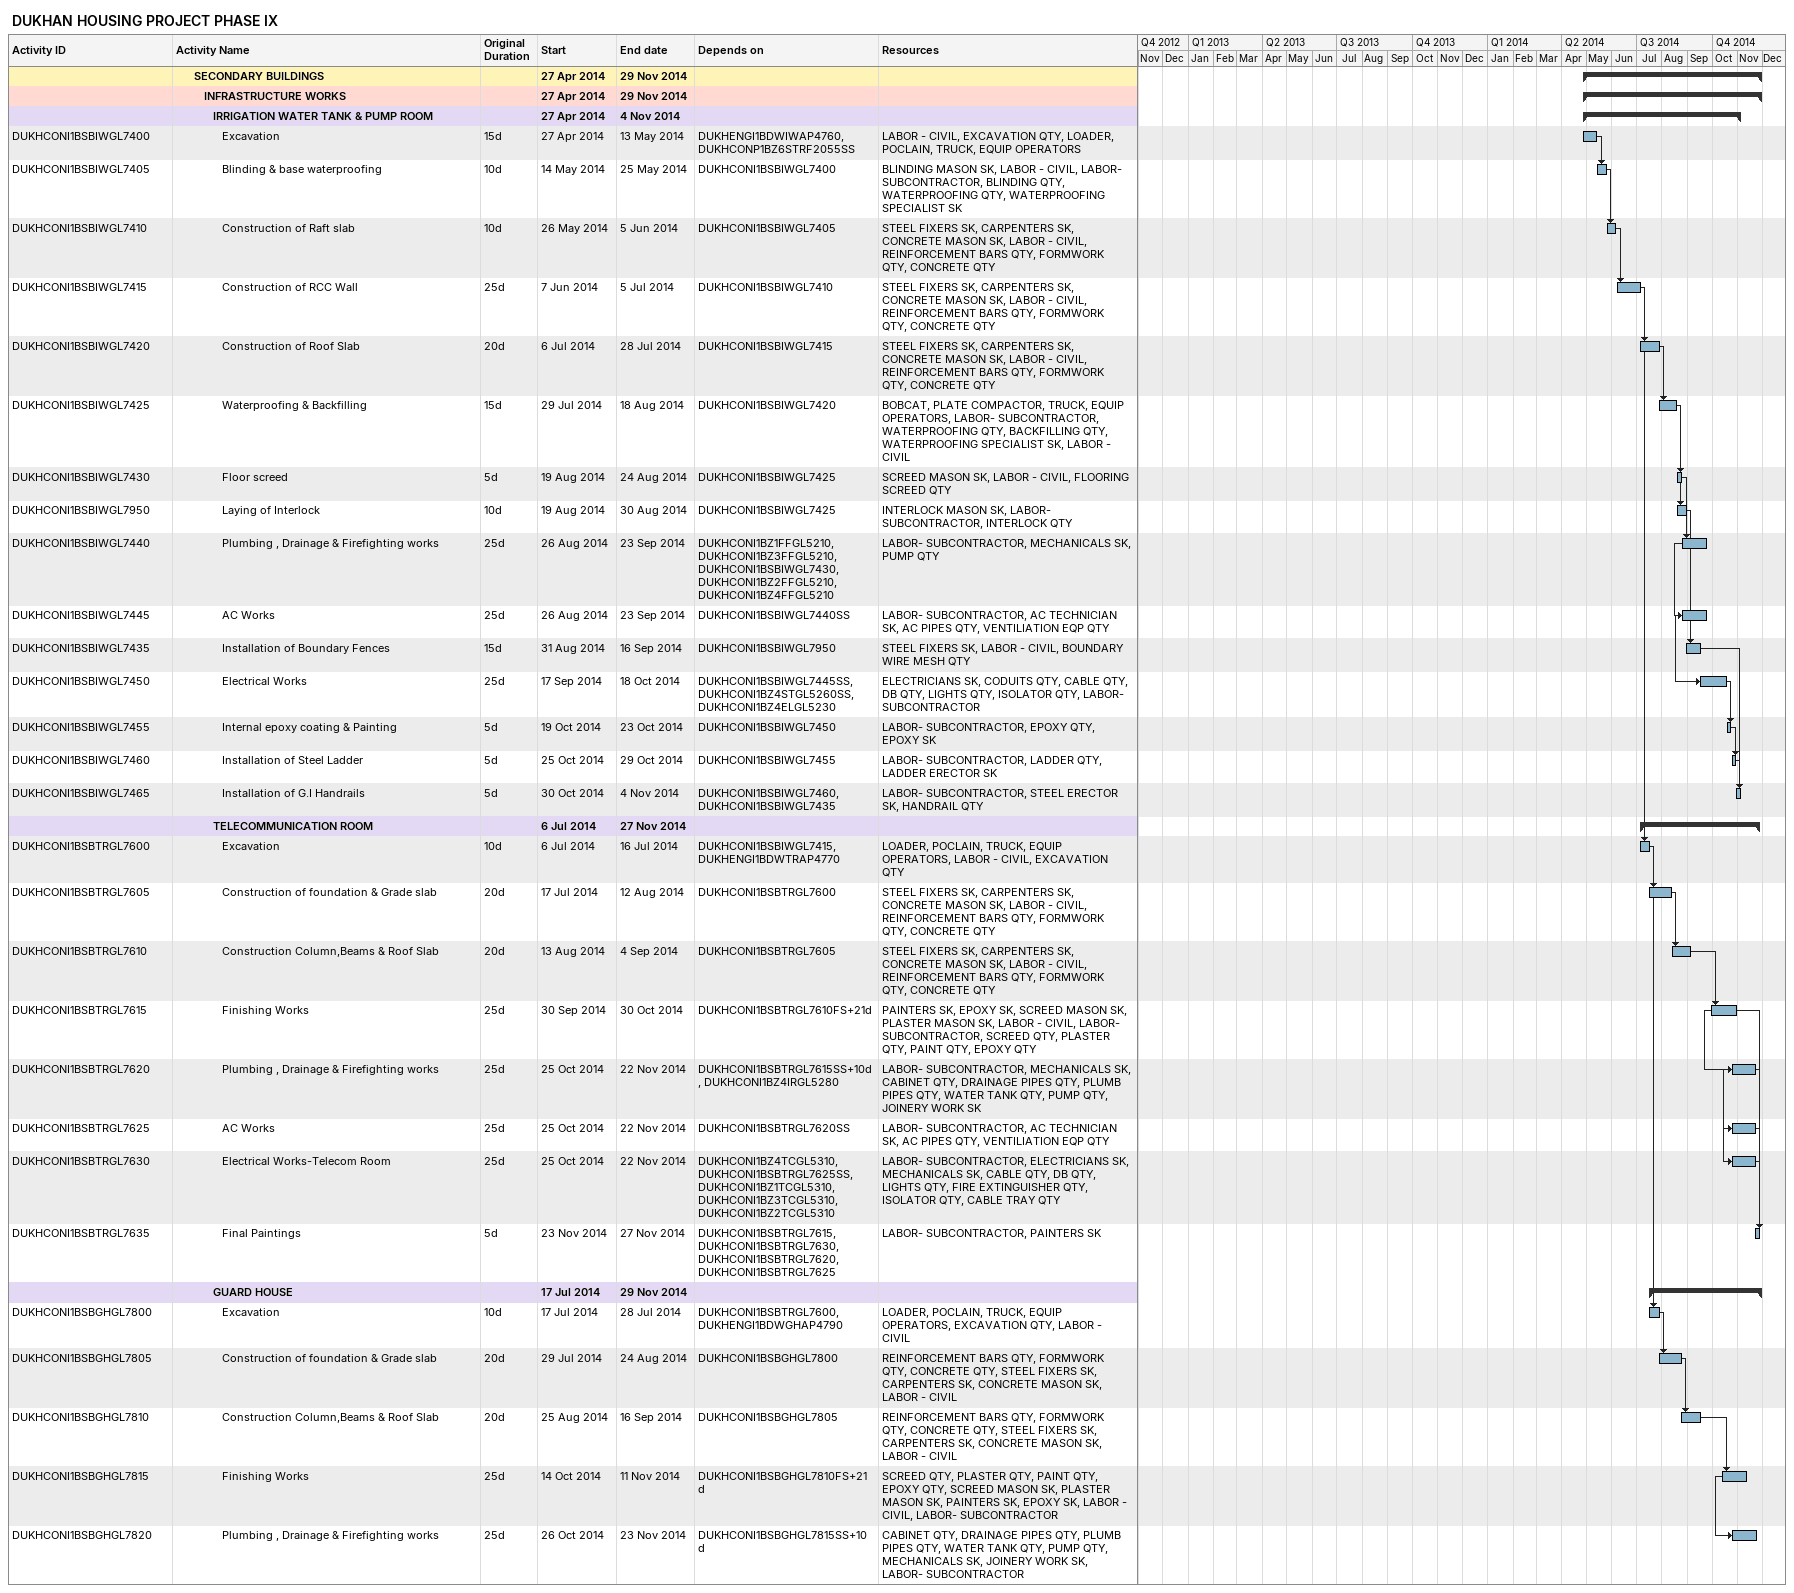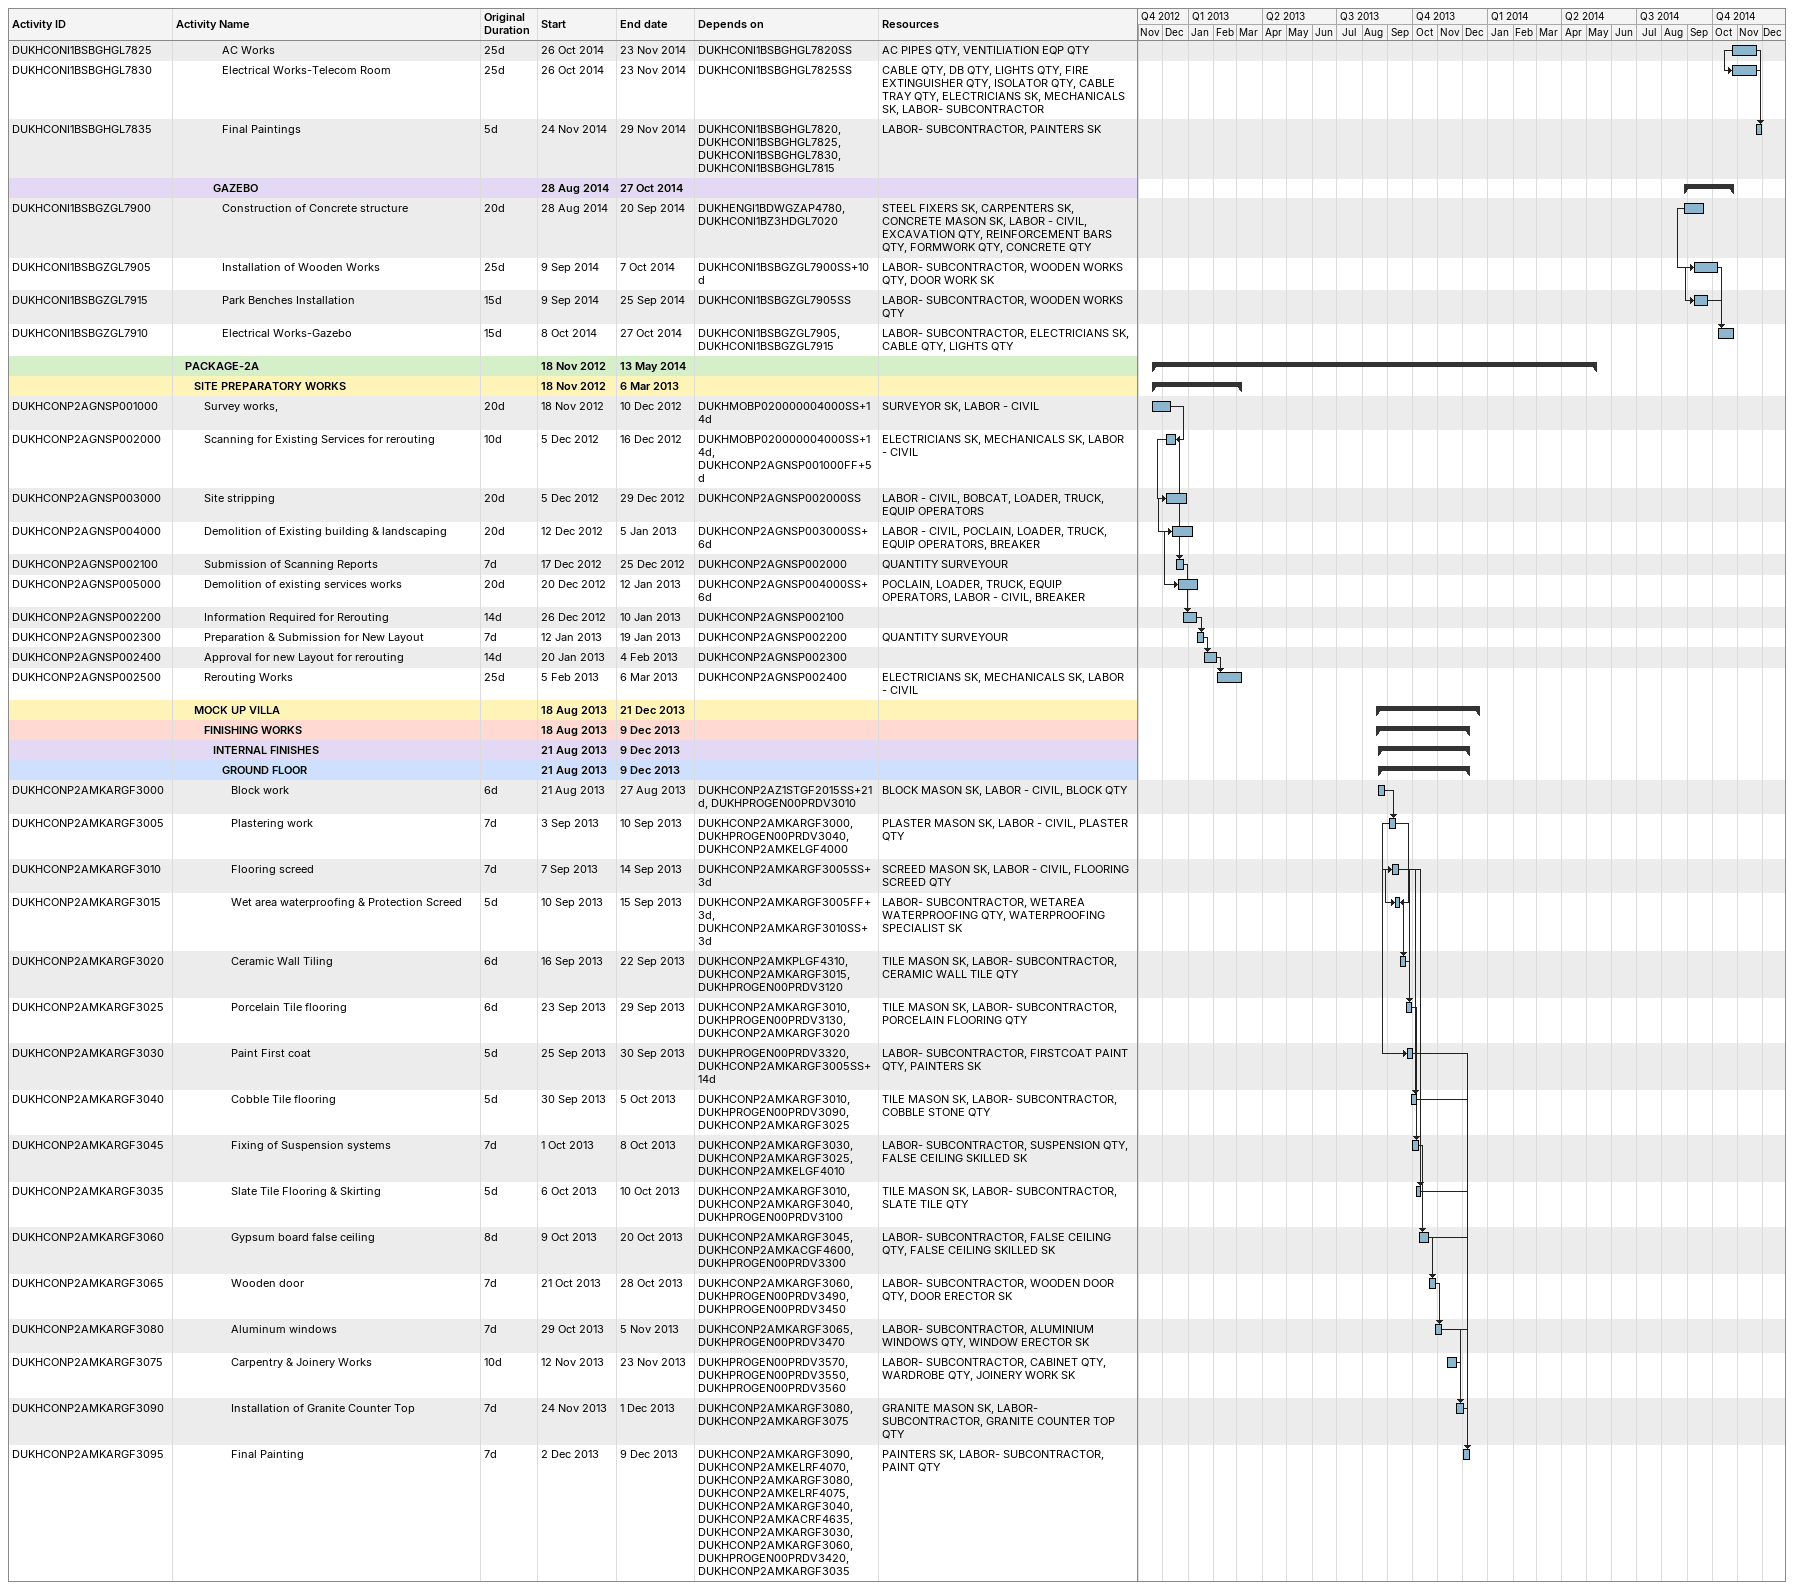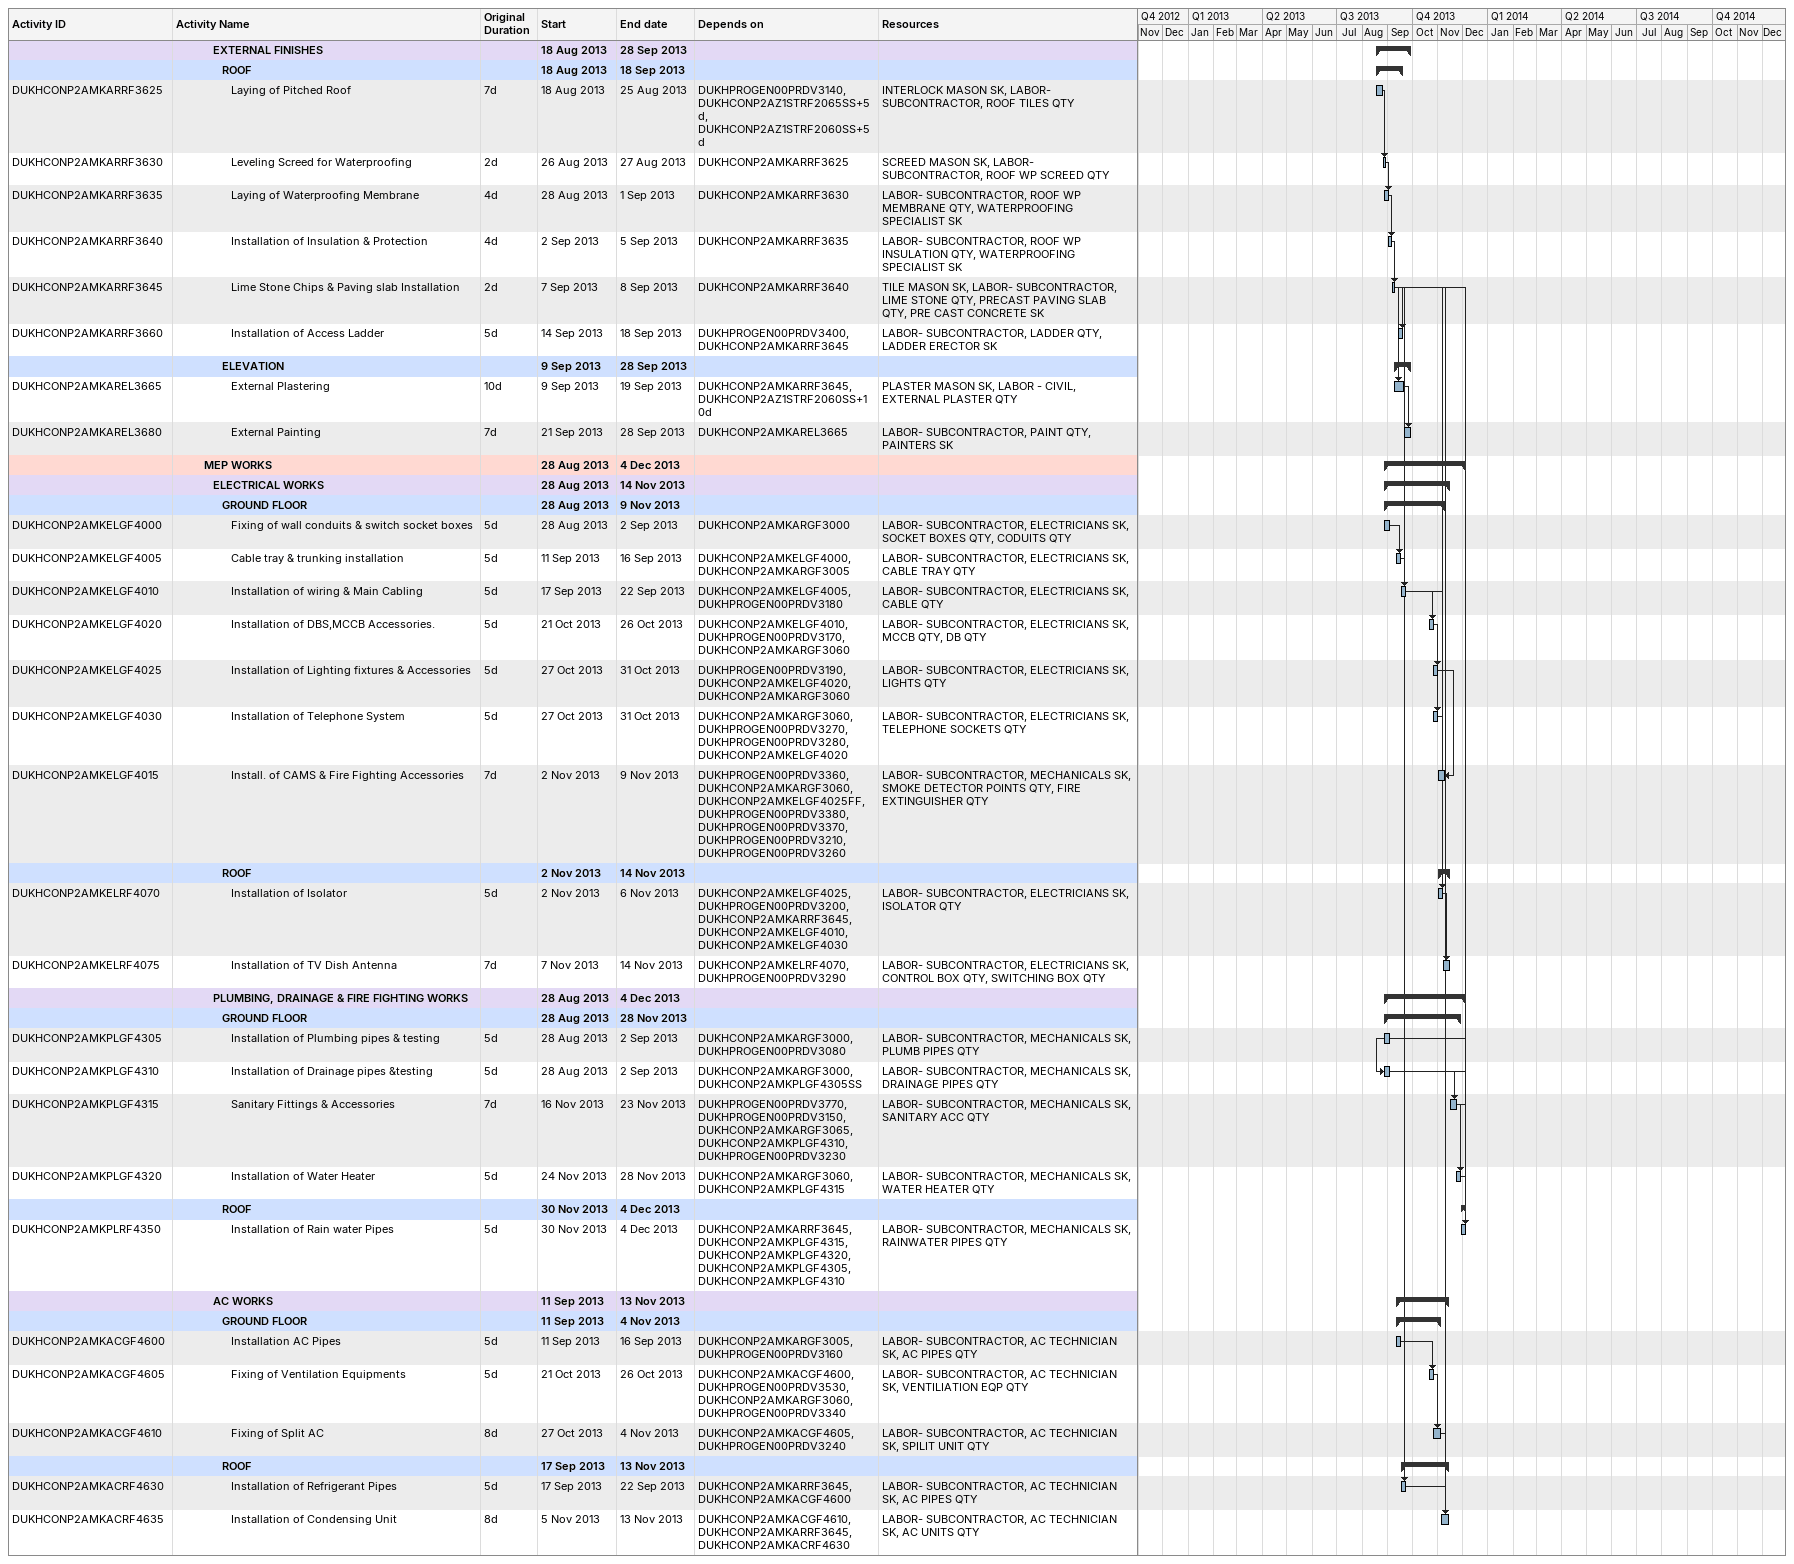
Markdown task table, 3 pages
DUKHAN HOUSING PROJECT PHASE IX

| ID | Level | Task | Original duration | Start | Finish | Predecessors | Resources |
|---|---|---|---|---|---|---|---|
|  | 3 | **SECONDARY BUILDINGS** |  | 2014-04-27 | 2014-11-29 |  |  |
|  | 4 | **INFRASTRUCTURE WORKS** |  | 2014-04-27 | 2014-11-29 |  |  |
|  | 5 | **IRRIGATION WATER TANK & PUMP ROOM** |  | 2014-04-27 | 2014-11-04 |  |  |
| DUKHCONI1BSBIWGL7400 | 6 | Excavation | 15d | 2014-04-27 | 2014-05-13 | DUKHENGI1BDWIWAP4760, DUKHCONP1BZ6STRF2055SS | LABOR - CIVIL, EXCAVATION QTY, LOADER, POCLAIN, TRUCK, EQUIP OPERATORS |
| DUKHCONI1BSBIWGL7405 | 6 | Blinding & base waterproofing | 10d | 2014-05-14 | 2014-05-25 | DUKHCONI1BSBIWGL7400 | BLINDING MASON SK, LABOR - CIVIL, LABOR- SUBCONTRACTOR, BLINDING QTY, WATERPROOFING QTY, WATERPROOFING SPECIALIST SK |
| DUKHCONI1BSBIWGL7410 | 6 | Construction of Raft slab | 10d | 2014-05-26 | 2014-06-05 | DUKHCONI1BSBIWGL7405 | STEEL FIXERS SK, CARPENTERS SK, CONCRETE MASON SK, LABOR - CIVIL, REINFORCEMENT BARS QTY, FORMWORK QTY, CONCRETE QTY |
| DUKHCONI1BSBIWGL7415 | 6 | Construction of RCC Wall | 25d | 2014-06-07 | 2014-07-05 | DUKHCONI1BSBIWGL7410 | STEEL FIXERS SK, CARPENTERS SK, CONCRETE MASON SK, LABOR - CIVIL, REINFORCEMENT BARS QTY, FORMWORK QTY, CONCRETE QTY |
| DUKHCONI1BSBIWGL7420 | 6 | Construction of Roof Slab | 20d | 2014-07-06 | 2014-07-28 | DUKHCONI1BSBIWGL7415 | STEEL FIXERS SK, CARPENTERS SK, CONCRETE MASON SK, LABOR - CIVIL, REINFORCEMENT BARS QTY, FORMWORK QTY, CONCRETE QTY |
| DUKHCONI1BSBIWGL7425 | 6 | Waterproofing & Backfilling | 15d | 2014-07-29 | 2014-08-18 | DUKHCONI1BSBIWGL7420 | BOBCAT, PLATE COMPACTOR, TRUCK, EQUIP OPERATORS, LABOR- SUBCONTRACTOR, WATERPROOFING QTY, BACKFILLING QTY, WATERPROOFING SPECIALIST SK, LABOR - CIVIL |
| DUKHCONI1BSBIWGL7430 | 6 | Floor screed | 5d | 2014-08-19 | 2014-08-24 | DUKHCONI1BSBIWGL7425 | SCREED MASON SK, LABOR - CIVIL, FLOORING SCREED QTY |
| DUKHCONI1BSBIWGL7950 | 6 | Laying of Interlock | 10d | 2014-08-19 | 2014-08-30 | DUKHCONI1BSBIWGL7425 | INTERLOCK MASON SK, LABOR- SUBCONTRACTOR, INTERLOCK QTY |
| DUKHCONI1BSBIWGL7440 | 6 | Plumbing , Drainage & Firefighting works | 25d | 2014-08-26 | 2014-09-23 | DUKHCONI1BZ1FFGL5210, DUKHCONI1BZ3FFGL5210, DUKHCONI1BSBIWGL7430, DUKHCONI1BZ2FFGL5210, DUKHCONI1BZ4FFGL5210 | LABOR- SUBCONTRACTOR, MECHANICALS SK, PUMP QTY |
| DUKHCONI1BSBIWGL7445 | 6 | AC Works | 25d | 2014-08-26 | 2014-09-23 | DUKHCONI1BSBIWGL7440SS | LABOR- SUBCONTRACTOR, AC TECHNICIAN SK, AC PIPES QTY, VENTILIATION EQP QTY |
| DUKHCONI1BSBIWGL7435 | 6 | Installation of Boundary Fences | 15d | 2014-08-31 | 2014-09-16 | DUKHCONI1BSBIWGL7950 | STEEL FIXERS SK, LABOR - CIVIL, BOUNDARY WIRE MESH QTY |
| DUKHCONI1BSBIWGL7450 | 6 | Electrical Works | 25d | 2014-09-17 | 2014-10-18 | DUKHCONI1BSBIWGL7445SS, DUKHCONI1BZ4STGL5260SS, DUKHCONI1BZ4ELGL5230 | ELECTRICIANS SK, CODUITS QTY, CABLE QTY, DB QTY, LIGHTS QTY, ISOLATOR QTY, LABOR- SUBCONTRACTOR |
| DUKHCONI1BSBIWGL7455 | 6 | Internal epoxy coating & Painting | 5d | 2014-10-19 | 2014-10-23 | DUKHCONI1BSBIWGL7450 | LABOR- SUBCONTRACTOR, EPOXY QTY, EPOXY SK |
| DUKHCONI1BSBIWGL7460 | 6 | Installation of Steel Ladder | 5d | 2014-10-25 | 2014-10-29 | DUKHCONI1BSBIWGL7455 | LABOR- SUBCONTRACTOR, LADDER QTY, LADDER ERECTOR SK |
| DUKHCONI1BSBIWGL7465 | 6 | Installation of G.I Handrails | 5d | 2014-10-30 | 2014-11-04 | DUKHCONI1BSBIWGL7460, DUKHCONI1BSBIWGL7435 | LABOR- SUBCONTRACTOR, STEEL ERECTOR SK, HANDRAIL QTY |
|  | 5 | **TELECOMMUNICATION ROOM** |  | 2014-07-06 | 2014-11-27 |  |  |
| DUKHCONI1BSBTRGL7600 | 6 | Excavation | 10d | 2014-07-06 | 2014-07-16 | DUKHCONI1BSBIWGL7415, DUKHENGI1BDWTRAP4770 | LOADER, POCLAIN, TRUCK, EQUIP OPERATORS, LABOR - CIVIL, EXCAVATION QTY |
| DUKHCONI1BSBTRGL7605 | 6 | Construction of foundation & Grade slab | 20d | 2014-07-17 | 2014-08-12 | DUKHCONI1BSBTRGL7600 | STEEL FIXERS SK, CARPENTERS SK, CONCRETE MASON SK, LABOR - CIVIL, REINFORCEMENT BARS QTY, FORMWORK QTY, CONCRETE QTY |
| DUKHCONI1BSBTRGL7610 | 6 | Construction Column,Beams & Roof Slab | 20d | 2014-08-13 | 2014-09-04 | DUKHCONI1BSBTRGL7605 | STEEL FIXERS SK, CARPENTERS SK, CONCRETE MASON SK, LABOR - CIVIL, REINFORCEMENT BARS QTY, FORMWORK QTY, CONCRETE QTY |
| DUKHCONI1BSBTRGL7615 | 6 | Finishing Works | 25d | 2014-09-30 | 2014-10-30 | DUKHCONI1BSBTRGL7610FS+21d | PAINTERS SK, EPOXY SK, SCREED MASON SK, PLASTER MASON SK, LABOR - CIVIL, LABOR- SUBCONTRACTOR, SCREED QTY, PLASTER QTY, PAINT QTY, EPOXY QTY |
| DUKHCONI1BSBTRGL7620 | 6 | Plumbing , Drainage & Firefighting works | 25d | 2014-10-25 | 2014-11-22 | DUKHCONI1BSBTRGL7615SS+10d, DUKHCONI1BZ4IRGL5280 | LABOR- SUBCONTRACTOR, MECHANICALS SK, CABINET QTY, DRAINAGE PIPES QTY, PLUMB PIPES QTY, WATER TANK QTY, PUMP QTY, JOINERY WORK SK |
| DUKHCONI1BSBTRGL7625 | 6 | AC Works | 25d | 2014-10-25 | 2014-11-22 | DUKHCONI1BSBTRGL7620SS | LABOR- SUBCONTRACTOR, AC TECHNICIAN SK, AC PIPES QTY, VENTILIATION EQP QTY |
| DUKHCONI1BSBTRGL7630 | 6 | Electrical Works-Telecom Room | 25d | 2014-10-25 | 2014-11-22 | DUKHCONI1BZ4TCGL5310, DUKHCONI1BSBTRGL7625SS, DUKHCONI1BZ1TCGL5310, DUKHCONI1BZ3TCGL5310, DUKHCONI1BZ2TCGL5310 | LABOR- SUBCONTRACTOR, ELECTRICIANS SK, MECHANICALS SK, CABLE QTY, DB QTY, LIGHTS QTY, FIRE EXTINGUISHER QTY, ISOLATOR QTY, CABLE TRAY QTY |
| DUKHCONI1BSBTRGL7635 | 6 | Final Paintings | 5d | 2014-11-23 | 2014-11-27 | DUKHCONI1BSBTRGL7615, DUKHCONI1BSBTRGL7630, DUKHCONI1BSBTRGL7620, DUKHCONI1BSBTRGL7625 | LABOR- SUBCONTRACTOR, PAINTERS SK |
|  | 5 | **GUARD HOUSE** |  | 2014-07-17 | 2014-11-29 |  |  |
| DUKHCONI1BSBGHGL7800 | 6 | Excavation | 10d | 2014-07-17 | 2014-07-28 | DUKHCONI1BSBTRGL7600, DUKHENGI1BDWGHAP4790 | LOADER, POCLAIN, TRUCK, EQUIP OPERATORS, EXCAVATION QTY, LABOR - CIVIL |
| DUKHCONI1BSBGHGL7805 | 6 | Construction of foundation & Grade slab | 20d | 2014-07-29 | 2014-08-24 | DUKHCONI1BSBGHGL7800 | REINFORCEMENT BARS QTY, FORMWORK QTY, CONCRETE QTY, STEEL FIXERS SK, CARPENTERS SK, CONCRETE MASON SK, LABOR - CIVIL |
| DUKHCONI1BSBGHGL7810 | 6 | Construction Column,Beams & Roof Slab | 20d | 2014-08-25 | 2014-09-16 | DUKHCONI1BSBGHGL7805 | REINFORCEMENT BARS QTY, FORMWORK QTY, CONCRETE QTY, STEEL FIXERS SK, CARPENTERS SK, CONCRETE MASON SK, LABOR - CIVIL |
| DUKHCONI1BSBGHGL7815 | 6 | Finishing Works | 25d | 2014-10-14 | 2014-11-11 | DUKHCONI1BSBGHGL7810FS+21d | SCREED QTY, PLASTER QTY, PAINT QTY, EPOXY QTY, SCREED MASON SK, PLASTER MASON SK, PAINTERS SK, EPOXY SK, LABOR - CIVIL, LABOR- SUBCONTRACTOR |
| DUKHCONI1BSBGHGL7820 | 6 | Plumbing , Drainage & Firefighting works | 25d | 2014-10-26 | 2014-11-23 | DUKHCONI1BSBGHGL7815SS+10d | CABINET QTY, DRAINAGE PIPES QTY, PLUMB PIPES QTY, WATER TANK QTY, PUMP QTY, MECHANICALS SK, JOINERY WORK SK, LABOR- SUBCONTRACTOR |
| DUKHCONI1BSBGHGL7825 | 6 | AC Works | 25d | 2014-10-26 | 2014-11-23 | DUKHCONI1BSBGHGL7820SS | AC PIPES QTY, VENTILIATION EQP QTY |
| DUKHCONI1BSBGHGL7830 | 6 | Electrical Works-Telecom Room | 25d | 2014-10-26 | 2014-11-23 | DUKHCONI1BSBGHGL7825SS | CABLE QTY, DB QTY, LIGHTS QTY, FIRE EXTINGUISHER QTY, ISOLATOR QTY, CABLE TRAY QTY, ELECTRICIANS SK, MECHANICALS SK, LABOR- SUBCONTRACTOR |
| DUKHCONI1BSBGHGL7835 | 6 | Final Paintings | 5d | 2014-11-24 | 2014-11-29 | DUKHCONI1BSBGHGL7820, DUKHCONI1BSBGHGL7825, DUKHCONI1BSBGHGL7830, DUKHCONI1BSBGHGL7815 | LABOR- SUBCONTRACTOR, PAINTERS SK |
|  | 5 | **GAZEBO** |  | 2014-08-28 | 2014-10-27 |  |  |
| DUKHCONI1BSBGZGL7900 | 6 | Construction of Concrete structure | 20d | 2014-08-28 | 2014-09-20 | DUKHENGI1BDWGZAP4780, DUKHCONI1BZ3HDGL7020 | STEEL FIXERS SK, CARPENTERS SK, CONCRETE MASON SK, LABOR - CIVIL, EXCAVATION QTY, REINFORCEMENT BARS QTY, FORMWORK QTY, CONCRETE QTY |
| DUKHCONI1BSBGZGL7905 | 6 | Installation of Wooden Works | 25d | 2014-09-09 | 2014-10-07 | DUKHCONI1BSBGZGL7900SS+10d | LABOR- SUBCONTRACTOR, WOODEN WORKS QTY, DOOR WORK SK |
| DUKHCONI1BSBGZGL7915 | 6 | Park Benches Installation | 15d | 2014-09-09 | 2014-09-25 | DUKHCONI1BSBGZGL7905SS | LABOR- SUBCONTRACTOR, WOODEN WORKS QTY |
| DUKHCONI1BSBGZGL7910 | 6 | Electrical Works-Gazebo | 15d | 2014-10-08 | 2014-10-27 | DUKHCONI1BSBGZGL7905, DUKHCONI1BSBGZGL7915 | LABOR- SUBCONTRACTOR, ELECTRICIANS SK, CABLE QTY, LIGHTS QTY |
|  | 2 | **PACKAGE-2A** |  | 2012-11-18 | 2014-05-13 |  |  |
|  | 3 | **SITE PREPARATORY WORKS** |  | 2012-11-18 | 2013-03-06 |  |  |
| DUKHCONP2AGNSP001000 | 4 | Survey works, | 20d | 2012-11-18 | 2012-12-10 | DUKHMOBP020000004000SS+14d | SURVEYOR SK, LABOR - CIVIL |
| DUKHCONP2AGNSP002000 | 4 | Scanning for Existing Services for rerouting | 10d | 2012-12-05 | 2012-12-16 | DUKHMOBP020000004000SS+14d, DUKHCONP2AGNSP001000FF+5d | ELECTRICIANS SK, MECHANICALS SK, LABOR - CIVIL |
| DUKHCONP2AGNSP003000 | 4 | Site stripping | 20d | 2012-12-05 | 2012-12-29 | DUKHCONP2AGNSP002000SS | LABOR - CIVIL, BOBCAT, LOADER, TRUCK, EQUIP OPERATORS |
| DUKHCONP2AGNSP004000 | 4 | Demolition of Existing building & landscaping | 20d | 2012-12-12 | 2013-01-05 | DUKHCONP2AGNSP003000SS+6d | LABOR - CIVIL, POCLAIN, LOADER, TRUCK, EQUIP OPERATORS, BREAKER |
| DUKHCONP2AGNSP002100 | 4 | Submission of Scanning Reports | 7d | 2012-12-17 | 2012-12-25 | DUKHCONP2AGNSP002000 | QUANTITY SURVEYOUR |
| DUKHCONP2AGNSP005000 | 4 | Demolition of existing services works | 20d | 2012-12-20 | 2013-01-12 | DUKHCONP2AGNSP004000SS+6d | POCLAIN, LOADER, TRUCK, EQUIP OPERATORS, LABOR - CIVIL, BREAKER |
| DUKHCONP2AGNSP002200 | 4 | Information Required for Rerouting | 14d | 2012-12-26 | 2013-01-10 | DUKHCONP2AGNSP002100 |  |
| DUKHCONP2AGNSP002300 | 4 | Preparation & Submission for New Layout | 7d | 2013-01-12 | 2013-01-19 | DUKHCONP2AGNSP002200 | QUANTITY SURVEYOUR |
| DUKHCONP2AGNSP002400 | 4 | Approval for new Layout for rerouting | 14d | 2013-01-20 | 2013-02-04 | DUKHCONP2AGNSP002300 |  |
| DUKHCONP2AGNSP002500 | 4 | Rerouting Works | 25d | 2013-02-05 | 2013-03-06 | DUKHCONP2AGNSP002400 | ELECTRICIANS SK, MECHANICALS SK, LABOR - CIVIL |
|  | 3 | **MOCK UP VILLA** |  | 2013-08-18 | 2013-12-21 |  |  |
|  | 4 | **FINISHING WORKS** |  | 2013-08-18 | 2013-12-09 |  |  |
|  | 5 | **INTERNAL FINISHES** |  | 2013-08-21 | 2013-12-09 |  |  |
|  | 6 | **GROUND FLOOR** |  | 2013-08-21 | 2013-12-09 |  |  |
| DUKHCONP2AMKARGF3000 | 7 | Block work | 6d | 2013-08-21 | 2013-08-27 | DUKHCONP2AZ1STGF2015SS+21d, DUKHPROGEN00PRDV3010 | BLOCK MASON SK, LABOR - CIVIL, BLOCK QTY |
| DUKHCONP2AMKARGF3005 | 7 | Plastering work | 7d | 2013-09-03 | 2013-09-10 | DUKHCONP2AMKARGF3000, DUKHPROGEN00PRDV3040, DUKHCONP2AMKELGF4000 | PLASTER MASON SK, LABOR - CIVIL, PLASTER QTY |
| DUKHCONP2AMKARGF3010 | 7 | Flooring screed | 7d | 2013-09-07 | 2013-09-14 | DUKHCONP2AMKARGF3005SS+3d | SCREED MASON SK, LABOR - CIVIL, FLOORING SCREED QTY |
| DUKHCONP2AMKARGF3015 | 7 | Wet area waterproofing & Protection Screed | 5d | 2013-09-10 | 2013-09-15 | DUKHCONP2AMKARGF3005FF+3d, DUKHCONP2AMKARGF3010SS+3d | LABOR- SUBCONTRACTOR, WETAREA WATERPROOFING QTY, WATERPROOFING SPECIALIST SK |
| DUKHCONP2AMKARGF3020 | 7 | Ceramic Wall Tiling | 6d | 2013-09-16 | 2013-09-22 | DUKHCONP2AMKPLGF4310, DUKHCONP2AMKARGF3015, DUKHPROGEN00PRDV3120 | TILE MASON SK, LABOR- SUBCONTRACTOR, CERAMIC WALL TILE QTY |
| DUKHCONP2AMKARGF3025 | 7 | Porcelain Tile flooring | 6d | 2013-09-23 | 2013-09-29 | DUKHCONP2AMKARGF3010, DUKHPROGEN00PRDV3130, DUKHCONP2AMKARGF3020 | TILE MASON SK, LABOR- SUBCONTRACTOR, PORCELAIN FLOORING QTY |
| DUKHCONP2AMKARGF3030 | 7 | Paint First coat | 5d | 2013-09-25 | 2013-09-30 | DUKHPROGEN00PRDV3320, DUKHCONP2AMKARGF3005SS+14d | LABOR- SUBCONTRACTOR, FIRSTCOAT PAINT QTY, PAINTERS SK |
| DUKHCONP2AMKARGF3040 | 7 | Cobble Tile flooring | 5d | 2013-09-30 | 2013-10-05 | DUKHCONP2AMKARGF3010, DUKHPROGEN00PRDV3090, DUKHCONP2AMKARGF3025 | TILE MASON SK, LABOR- SUBCONTRACTOR, COBBLE STONE QTY |
| DUKHCONP2AMKARGF3045 | 7 | Fixing of Suspension systems | 7d | 2013-10-01 | 2013-10-08 | DUKHCONP2AMKARGF3030, DUKHCONP2AMKARGF3025, DUKHCONP2AMKELGF4010 | LABOR- SUBCONTRACTOR, SUSPENSION QTY, FALSE CEILING SKILLED SK |
| DUKHCONP2AMKARGF3035 | 7 | Slate Tile Flooring & Skirting | 5d | 2013-10-06 | 2013-10-10 | DUKHCONP2AMKARGF3010, DUKHCONP2AMKARGF3040, DUKHPROGEN00PRDV3100 | TILE MASON SK, LABOR- SUBCONTRACTOR, SLATE TILE QTY |
| DUKHCONP2AMKARGF3060 | 7 | Gypsum board false ceiling | 8d | 2013-10-09 | 2013-10-20 | DUKHCONP2AMKARGF3045, DUKHCONP2AMKACGF4600, DUKHPROGEN00PRDV3300 | LABOR- SUBCONTRACTOR, FALSE CEILING QTY, FALSE CEILING SKILLED SK |
| DUKHCONP2AMKARGF3065 | 7 | Wooden door | 7d | 2013-10-21 | 2013-10-28 | DUKHCONP2AMKARGF3060, DUKHPROGEN00PRDV3490, DUKHPROGEN00PRDV3450 | LABOR- SUBCONTRACTOR, WOODEN DOOR QTY, DOOR ERECTOR SK |
| DUKHCONP2AMKARGF3080 | 7 | Aluminum windows | 7d | 2013-10-29 | 2013-11-05 | DUKHCONP2AMKARGF3065, DUKHPROGEN00PRDV3470 | LABOR- SUBCONTRACTOR, ALUMINIUM WINDOWS QTY, WINDOW ERECTOR SK |
| DUKHCONP2AMKARGF3075 | 7 | Carpentry & Joinery Works | 10d | 2013-11-12 | 2013-11-23 | DUKHPROGEN00PRDV3570, DUKHPROGEN00PRDV3550, DUKHPROGEN00PRDV3560 | LABOR- SUBCONTRACTOR, CABINET QTY, WARDROBE QTY, JOINERY WORK SK |
| DUKHCONP2AMKARGF3090 | 7 | Installation of Granite Counter Top | 7d | 2013-11-24 | 2013-12-01 | DUKHCONP2AMKARGF3080, DUKHCONP2AMKARGF3075 | GRANITE MASON SK, LABOR- SUBCONTRACTOR, GRANITE COUNTER TOP QTY |
| DUKHCONP2AMKARGF3095 | 7 | Final Painting | 7d | 2013-12-02 | 2013-12-09 | DUKHCONP2AMKARGF3090, DUKHCONP2AMKELRF4070, DUKHCONP2AMKARGF3080, DUKHCONP2AMKELRF4075, DUKHCONP2AMKARGF3040, DUKHCONP2AMKACRF4635, DUKHCONP2AMKARGF3030, DUKHCONP2AMKARGF3060, DUKHPROGEN00PRDV3420, DUKHCONP2AMKARGF3035 | PAINTERS SK, LABOR- SUBCONTRACTOR, PAINT QTY |
|  | 5 | **EXTERNAL FINISHES** |  | 2013-08-18 | 2013-09-28 |  |  |
|  | 6 | **ROOF** |  | 2013-08-18 | 2013-09-18 |  |  |
| DUKHCONP2AMKARRF3625 | 7 | Laying of Pitched Roof | 7d | 2013-08-18 | 2013-08-25 | DUKHPROGEN00PRDV3140, DUKHCONP2AZ1STRF2065SS+5d, DUKHCONP2AZ1STRF2060SS+5d | INTERLOCK MASON SK, LABOR- SUBCONTRACTOR, ROOF TILES QTY |
| DUKHCONP2AMKARRF3630 | 7 | Leveling Screed for Waterproofing | 2d | 2013-08-26 | 2013-08-27 | DUKHCONP2AMKARRF3625 | SCREED MASON SK, LABOR- SUBCONTRACTOR, ROOF WP SCREED QTY |
| DUKHCONP2AMKARRF3635 | 7 | Laying of Waterproofing Membrane | 4d | 2013-08-28 | 2013-09-01 | DUKHCONP2AMKARRF3630 | LABOR- SUBCONTRACTOR, ROOF WP MEMBRANE QTY, WATERPROOFING SPECIALIST SK |
| DUKHCONP2AMKARRF3640 | 7 | Installation of Insulation & Protection | 4d | 2013-09-02 | 2013-09-05 | DUKHCONP2AMKARRF3635 | LABOR- SUBCONTRACTOR, ROOF WP INSULATION QTY, WATERPROOFING SPECIALIST SK |
| DUKHCONP2AMKARRF3645 | 7 | Lime Stone Chips & Paving slab Installation | 2d | 2013-09-07 | 2013-09-08 | DUKHCONP2AMKARRF3640 | TILE MASON SK, LABOR- SUBCONTRACTOR, LIME STONE QTY, PRECAST PAVING SLAB QTY, PRE CAST CONCRETE SK |
| DUKHCONP2AMKARRF3660 | 7 | Installation of Access Ladder | 5d | 2013-09-14 | 2013-09-18 | DUKHPROGEN00PRDV3400, DUKHCONP2AMKARRF3645 | LABOR- SUBCONTRACTOR, LADDER QTY, LADDER ERECTOR SK |
|  | 6 | **ELEVATION** |  | 2013-09-09 | 2013-09-28 |  |  |
| DUKHCONP2AMKAREL3665 | 7 | External Plastering | 10d | 2013-09-09 | 2013-09-19 | DUKHCONP2AMKARRF3645, DUKHCONP2AZ1STRF2060SS+10d | PLASTER MASON SK, LABOR - CIVIL, EXTERNAL PLASTER QTY |
| DUKHCONP2AMKAREL3680 | 7 | External Painting | 7d | 2013-09-21 | 2013-09-28 | DUKHCONP2AMKAREL3665 | LABOR- SUBCONTRACTOR, PAINT QTY, PAINTERS SK |
|  | 4 | **MEP WORKS** |  | 2013-08-28 | 2013-12-04 |  |  |
|  | 5 | **ELECTRICAL WORKS** |  | 2013-08-28 | 2013-11-14 |  |  |
|  | 6 | **GROUND FLOOR** |  | 2013-08-28 | 2013-11-09 |  |  |
| DUKHCONP2AMKELGF4000 | 7 | Fixing of wall conduits & switch socket boxes | 5d | 2013-08-28 | 2013-09-02 | DUKHCONP2AMKARGF3000 | LABOR- SUBCONTRACTOR, ELECTRICIANS SK, SOCKET BOXES QTY, CODUITS QTY |
| DUKHCONP2AMKELGF4005 | 7 | Cable tray & trunking installation | 5d | 2013-09-11 | 2013-09-16 | DUKHCONP2AMKELGF4000, DUKHCONP2AMKARGF3005 | LABOR- SUBCONTRACTOR, ELECTRICIANS SK, CABLE TRAY QTY |
| DUKHCONP2AMKELGF4010 | 7 | Installation of wiring & Main Cabling | 5d | 2013-09-17 | 2013-09-22 | DUKHCONP2AMKELGF4005, DUKHPROGEN00PRDV3180 | LABOR- SUBCONTRACTOR, ELECTRICIANS SK, CABLE QTY |
| DUKHCONP2AMKELGF4020 | 7 | Installation of DBS,MCCB Accessories. | 5d | 2013-10-21 | 2013-10-26 | DUKHCONP2AMKELGF4010, DUKHPROGEN00PRDV3170, DUKHCONP2AMKARGF3060 | LABOR- SUBCONTRACTOR, ELECTRICIANS SK, MCCB QTY, DB QTY |
| DUKHCONP2AMKELGF4025 | 7 | Installation of Lighting fixtures & Accessories | 5d | 2013-10-27 | 2013-10-31 | DUKHPROGEN00PRDV3190, DUKHCONP2AMKELGF4020, DUKHCONP2AMKARGF3060 | LABOR- SUBCONTRACTOR, ELECTRICIANS SK, LIGHTS QTY |
| DUKHCONP2AMKELGF4030 | 7 | Installation of Telephone System | 5d | 2013-10-27 | 2013-10-31 | DUKHCONP2AMKARGF3060, DUKHPROGEN00PRDV3270, DUKHPROGEN00PRDV3280, DUKHCONP2AMKELGF4020 | LABOR- SUBCONTRACTOR, ELECTRICIANS SK, TELEPHONE SOCKETS QTY |
| DUKHCONP2AMKELGF4015 | 7 | Install. of CAMS & Fire Fighting Accessories | 7d | 2013-11-02 | 2013-11-09 | DUKHPROGEN00PRDV3360, DUKHCONP2AMKARGF3060, DUKHCONP2AMKELGF4025FF, DUKHPROGEN00PRDV3380, DUKHPROGEN00PRDV3370, DUKHPROGEN00PRDV3210, DUKHPROGEN00PRDV3260 | LABOR- SUBCONTRACTOR, MECHANICALS SK, SMOKE DETECTOR POINTS QTY, FIRE EXTINGUISHER QTY |
|  | 6 | **ROOF** |  | 2013-11-02 | 2013-11-14 |  |  |
| DUKHCONP2AMKELRF4070 | 7 | Installation of Isolator | 5d | 2013-11-02 | 2013-11-06 | DUKHCONP2AMKELGF4025, DUKHPROGEN00PRDV3200, DUKHCONP2AMKARRF3645, DUKHCONP2AMKELGF4010, DUKHCONP2AMKELGF4030 | LABOR- SUBCONTRACTOR, ELECTRICIANS SK, ISOLATOR QTY |
| DUKHCONP2AMKELRF4075 | 7 | Installation of TV Dish Antenna | 7d | 2013-11-07 | 2013-11-14 | DUKHCONP2AMKELRF4070, DUKHPROGEN00PRDV3290 | LABOR- SUBCONTRACTOR, ELECTRICIANS SK, CONTROL BOX QTY, SWITCHING BOX QTY |
|  | 5 | **PLUMBING, DRAINAGE & FIRE FIGHTING WORKS** |  | 2013-08-28 | 2013-12-04 |  |  |
|  | 6 | **GROUND FLOOR** |  | 2013-08-28 | 2013-11-28 |  |  |
| DUKHCONP2AMKPLGF4305 | 7 | Installation of Plumbing pipes & testing | 5d | 2013-08-28 | 2013-09-02 | DUKHCONP2AMKARGF3000, DUKHPROGEN00PRDV3080 | LABOR- SUBCONTRACTOR, MECHANICALS SK, PLUMB PIPES QTY |
| DUKHCONP2AMKPLGF4310 | 7 | Installation of Drainage pipes &testing | 5d | 2013-08-28 | 2013-09-02 | DUKHCONP2AMKARGF3000, DUKHCONP2AMKPLGF4305SS | LABOR- SUBCONTRACTOR, MECHANICALS SK, DRAINAGE PIPES QTY |
| DUKHCONP2AMKPLGF4315 | 7 | Sanitary Fittings & Accessories | 7d | 2013-11-16 | 2013-11-23 | DUKHPROGEN00PRDV3770, DUKHPROGEN00PRDV3150, DUKHCONP2AMKARGF3065, DUKHCONP2AMKPLGF4310, DUKHPROGEN00PRDV3230 | LABOR- SUBCONTRACTOR, MECHANICALS SK, SANITARY ACC QTY |
| DUKHCONP2AMKPLGF4320 | 7 | Installation of Water Heater | 5d | 2013-11-24 | 2013-11-28 | DUKHCONP2AMKARGF3060, DUKHCONP2AMKPLGF4315 | LABOR- SUBCONTRACTOR, MECHANICALS SK, WATER HEATER QTY |
|  | 6 | **ROOF** |  | 2013-11-30 | 2013-12-04 |  |  |
| DUKHCONP2AMKPLRF4350 | 7 | Installation of Rain water Pipes | 5d | 2013-11-30 | 2013-12-04 | DUKHCONP2AMKARRF3645, DUKHCONP2AMKPLGF4315, DUKHCONP2AMKPLGF4320, DUKHCONP2AMKPLGF4305, DUKHCONP2AMKPLGF4310 | LABOR- SUBCONTRACTOR, MECHANICALS SK, RAINWATER PIPES QTY |
|  | 5 | **AC WORKS** |  | 2013-09-11 | 2013-11-13 |  |  |
|  | 6 | **GROUND FLOOR** |  | 2013-09-11 | 2013-11-04 |  |  |
| DUKHCONP2AMKACGF4600 | 7 | Installation AC Pipes | 5d | 2013-09-11 | 2013-09-16 | DUKHCONP2AMKARGF3005, DUKHPROGEN00PRDV3160 | LABOR- SUBCONTRACTOR, AC TECHNICIAN SK, AC PIPES QTY |
| DUKHCONP2AMKACGF4605 | 7 | Fixing of Ventilation Equipments | 5d | 2013-10-21 | 2013-10-26 | DUKHCONP2AMKACGF4600, DUKHPROGEN00PRDV3530, DUKHCONP2AMKARGF3060, DUKHPROGEN00PRDV3340 | LABOR- SUBCONTRACTOR, AC TECHNICIAN SK, VENTILIATION EQP QTY |
| DUKHCONP2AMKACGF4610 | 7 | Fixing of Split AC | 8d | 2013-10-27 | 2013-11-04 | DUKHCONP2AMKACGF4605, DUKHPROGEN00PRDV3240 | LABOR- SUBCONTRACTOR, AC TECHNICIAN SK, SPILIT UNIT QTY |
|  | 6 | **ROOF** |  | 2013-09-17 | 2013-11-13 |  |  |
| DUKHCONP2AMKACRF4630 | 7 | Installation of Refrigerant Pipes | 5d | 2013-09-17 | 2013-09-22 | DUKHCONP2AMKARRF3645, DUKHCONP2AMKACGF4600 | LABOR- SUBCONTRACTOR, AC TECHNICIAN SK, AC PIPES QTY |
| DUKHCONP2AMKACRF4635 | 7 | Installation of Condensing Unit | 8d | 2013-11-05 | 2013-11-13 | DUKHCONP2AMKACGF4610, DUKHCONP2AMKARRF3645, DUKHCONP2AMKACRF4630 | LABOR- SUBCONTRACTOR, AC TECHNICIAN SK, AC UNITS QTY |
